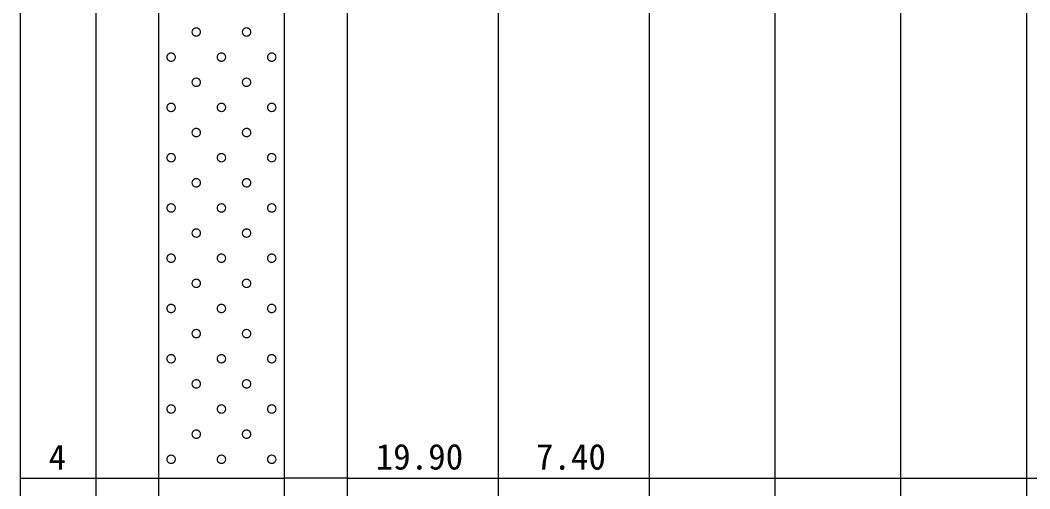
# Model space of a CAD drawing. Header units: inches. Extents: x -27 to 109, y -598 to 26.
# Drawn here: x 15.88 to 31.94, y -19.17 to -11.72 of the extents above; entities that cross this region are included whole.
import ezdxf

# ---------------------------------------------------------------- set-up
doc = ezdxf.new("R2010")
doc.units = ezdxf.units.IN
doc.header["$MEASUREMENT"] = 0
doc.layers.get('0').update_dxf_attribs({"lineweight": 0})
doc.styles.add('宋体', font='')
doc.styles.get('宋体').set_extended_font_data('宋体')

# ---------------------------------------------------------------- blocks, each defined once
blk = doc.blocks.new('lr_block_4')
at = {"color": 7, "const_width": 0.02}
for points in [[(18.748, -11.904), (18.746, -11.887), (18.739, -11.87), (18.729, -11.857), (18.715, -11.846), (18.699, -11.839), (18.682, -11.837), (18.664, -11.839), (18.648, -11.846), (18.634, -11.857), (18.624, -11.87), (18.617, -11.887), (18.615, -11.904), (18.617, -11.921), (18.624, -11.937), (18.634, -11.951), (18.648, -11.961), (18.664, -11.968), (18.682, -11.97), (18.699, -11.968), (18.715, -11.961), (18.729, -11.951), (18.739, -11.937), (18.746, -11.921), (18.748, -11.904)], [(19.548, -11.904), (19.546, -11.887), (19.539, -11.87), (19.529, -11.857), (19.515, -11.846), (19.499, -11.839), (19.482, -11.837), (19.464, -11.839), (19.448, -11.846), (19.434, -11.857), (19.424, -11.87), (19.417, -11.887), (19.415, -11.904), (19.417, -11.921), (19.424, -11.937), (19.434, -11.951), (19.448, -11.961), (19.464, -11.968), (19.482, -11.97), (19.499, -11.968), (19.515, -11.961), (19.529, -11.951), (19.539, -11.937), (19.546, -11.921), (19.548, -11.904)], [(18.348, -12.304), (18.346, -12.287), (18.339, -12.27), (18.329, -12.257), (18.315, -12.246), (18.299, -12.239), (18.282, -12.237), (18.264, -12.239), (18.248, -12.246), (18.234, -12.257), (18.224, -12.27), (18.217, -12.287), (18.215, -12.304), (18.217, -12.321), (18.224, -12.337), (18.234, -12.351), (18.248, -12.361), (18.264, -12.368), (18.282, -12.37), (18.299, -12.368), (18.315, -12.361), (18.329, -12.351), (18.339, -12.337), (18.346, -12.321), (18.348, -12.304)], [(19.148, -12.304), (19.146, -12.287), (19.139, -12.27), (19.129, -12.257), (19.115, -12.246), (19.099, -12.239), (19.082, -12.237), (19.064, -12.239), (19.048, -12.246), (19.034, -12.257), (19.024, -12.27), (19.017, -12.287), (19.015, -12.304), (19.017, -12.321), (19.024, -12.337), (19.034, -12.351), (19.048, -12.361), (19.064, -12.368), (19.082, -12.37), (19.099, -12.368), (19.115, -12.361), (19.129, -12.351), (19.139, -12.337), (19.146, -12.321), (19.148, -12.304)], [(19.948, -12.304), (19.946, -12.287), (19.939, -12.27), (19.929, -12.257), (19.915, -12.246), (19.899, -12.239), (19.882, -12.237), (19.864, -12.239), (19.848, -12.246), (19.834, -12.257), (19.824, -12.27), (19.817, -12.287), (19.815, -12.304), (19.817, -12.321), (19.824, -12.337), (19.834, -12.351), (19.848, -12.361), (19.864, -12.368), (19.882, -12.37), (19.899, -12.368), (19.915, -12.361), (19.929, -12.351), (19.939, -12.337), (19.946, -12.321), (19.948, -12.304)], [(18.748, -12.704), (18.746, -12.687), (18.739, -12.67), (18.729, -12.657), (18.715, -12.646), (18.699, -12.639), (18.682, -12.637), (18.664, -12.639), (18.648, -12.646), (18.634, -12.657), (18.624, -12.67), (18.617, -12.687), (18.615, -12.704), (18.617, -12.721), (18.624, -12.737), (18.634, -12.751), (18.648, -12.761), (18.664, -12.768), (18.682, -12.77), (18.699, -12.768), (18.715, -12.761), (18.729, -12.751), (18.739, -12.737), (18.746, -12.721), (18.748, -12.704)], [(19.548, -12.704), (19.546, -12.687), (19.539, -12.67), (19.529, -12.657), (19.515, -12.646), (19.499, -12.639), (19.482, -12.637), (19.464, -12.639), (19.448, -12.646), (19.434, -12.657), (19.424, -12.67), (19.417, -12.687), (19.415, -12.704), (19.417, -12.721), (19.424, -12.737), (19.434, -12.751), (19.448, -12.761), (19.464, -12.768), (19.482, -12.77), (19.499, -12.768), (19.515, -12.761), (19.529, -12.751), (19.539, -12.737), (19.546, -12.721), (19.548, -12.704)], [(18.348, -13.104), (18.346, -13.087), (18.339, -13.07), (18.329, -13.057), (18.315, -13.046), (18.299, -13.039), (18.282, -13.037), (18.264, -13.039), (18.248, -13.046), (18.234, -13.057), (18.224, -13.07), (18.217, -13.087), (18.215, -13.104), (18.217, -13.121), (18.224, -13.137), (18.234, -13.151), (18.248, -13.161), (18.264, -13.168), (18.282, -13.17), (18.299, -13.168), (18.315, -13.161), (18.329, -13.151), (18.339, -13.137), (18.346, -13.121), (18.348, -13.104)], [(19.148, -13.104), (19.146, -13.087), (19.139, -13.07), (19.129, -13.057), (19.115, -13.046), (19.099, -13.039), (19.082, -13.037), (19.064, -13.039), (19.048, -13.046), (19.034, -13.057), (19.024, -13.07), (19.017, -13.087), (19.015, -13.104), (19.017, -13.121), (19.024, -13.137), (19.034, -13.151), (19.048, -13.161), (19.064, -13.168), (19.082, -13.17), (19.099, -13.168), (19.115, -13.161), (19.129, -13.151), (19.139, -13.137), (19.146, -13.121), (19.148, -13.104)], [(19.948, -13.104), (19.946, -13.087), (19.939, -13.07), (19.929, -13.057), (19.915, -13.046), (19.899, -13.039), (19.882, -13.037), (19.864, -13.039), (19.848, -13.046), (19.834, -13.057), (19.824, -13.07), (19.817, -13.087), (19.815, -13.104), (19.817, -13.121), (19.824, -13.137), (19.834, -13.151), (19.848, -13.161), (19.864, -13.168), (19.882, -13.17), (19.899, -13.168), (19.915, -13.161), (19.929, -13.151), (19.939, -13.137), (19.946, -13.121), (19.948, -13.104)], [(18.748, -13.504), (18.746, -13.487), (18.739, -13.47), (18.729, -13.457), (18.715, -13.446), (18.699, -13.439), (18.682, -13.437), (18.664, -13.439), (18.648, -13.446), (18.634, -13.457), (18.624, -13.47), (18.617, -13.487), (18.615, -13.504), (18.617, -13.521), (18.624, -13.537), (18.634, -13.551), (18.648, -13.561), (18.664, -13.568), (18.682, -13.57), (18.699, -13.568), (18.715, -13.561), (18.729, -13.551), (18.739, -13.537), (18.746, -13.521), (18.748, -13.504)], [(19.548, -13.504), (19.546, -13.487), (19.539, -13.47), (19.529, -13.457), (19.515, -13.446), (19.499, -13.439), (19.482, -13.437), (19.464, -13.439), (19.448, -13.446), (19.434, -13.457), (19.424, -13.47), (19.417, -13.487), (19.415, -13.504), (19.417, -13.521), (19.424, -13.537), (19.434, -13.551), (19.448, -13.561), (19.464, -13.568), (19.482, -13.57), (19.499, -13.568), (19.515, -13.561), (19.529, -13.551), (19.539, -13.537), (19.546, -13.521), (19.548, -13.504)], [(18.348, -13.904), (18.346, -13.887), (18.339, -13.87), (18.329, -13.857), (18.315, -13.846), (18.299, -13.839), (18.282, -13.837), (18.264, -13.839), (18.248, -13.846), (18.234, -13.857), (18.224, -13.87), (18.217, -13.887), (18.215, -13.904), (18.217, -13.921), (18.224, -13.937), (18.234, -13.951), (18.248, -13.961), (18.264, -13.968), (18.282, -13.97), (18.299, -13.968), (18.315, -13.961), (18.329, -13.951), (18.339, -13.937), (18.346, -13.921), (18.348, -13.904)], [(19.148, -13.904), (19.146, -13.887), (19.139, -13.87), (19.129, -13.857), (19.115, -13.846), (19.099, -13.839), (19.082, -13.837), (19.064, -13.839), (19.048, -13.846), (19.034, -13.857), (19.024, -13.87), (19.017, -13.887), (19.015, -13.904), (19.017, -13.921), (19.024, -13.937), (19.034, -13.951), (19.048, -13.961), (19.064, -13.968), (19.082, -13.97), (19.099, -13.968), (19.115, -13.961), (19.129, -13.951), (19.139, -13.937), (19.146, -13.921), (19.148, -13.904)], [(19.948, -13.904), (19.946, -13.887), (19.939, -13.87), (19.929, -13.857), (19.915, -13.846), (19.899, -13.839), (19.882, -13.837), (19.864, -13.839), (19.848, -13.846), (19.834, -13.857), (19.824, -13.87), (19.817, -13.887), (19.815, -13.904), (19.817, -13.921), (19.824, -13.937), (19.834, -13.951), (19.848, -13.961), (19.864, -13.968), (19.882, -13.97), (19.899, -13.968), (19.915, -13.961), (19.929, -13.951), (19.939, -13.937), (19.946, -13.921), (19.948, -13.904)], [(18.748, -14.304), (18.746, -14.287), (18.739, -14.27), (18.729, -14.257), (18.715, -14.246), (18.699, -14.239), (18.682, -14.237), (18.664, -14.239), (18.648, -14.246), (18.634, -14.257), (18.624, -14.27), (18.617, -14.287), (18.615, -14.304), (18.617, -14.321), (18.624, -14.337), (18.634, -14.351), (18.648, -14.361), (18.664, -14.368), (18.682, -14.37), (18.699, -14.368), (18.715, -14.361), (18.729, -14.351), (18.739, -14.337), (18.746, -14.321), (18.748, -14.304)], [(19.548, -14.304), (19.546, -14.287), (19.539, -14.27), (19.529, -14.257), (19.515, -14.246), (19.499, -14.239), (19.482, -14.237), (19.464, -14.239), (19.448, -14.246), (19.434, -14.257), (19.424, -14.27), (19.417, -14.287), (19.415, -14.304), (19.417, -14.321), (19.424, -14.337), (19.434, -14.351), (19.448, -14.361), (19.464, -14.368), (19.482, -14.37), (19.499, -14.368), (19.515, -14.361), (19.529, -14.351), (19.539, -14.337), (19.546, -14.321), (19.548, -14.304)], [(18.348, -14.704), (18.346, -14.687), (18.339, -14.67), (18.329, -14.657), (18.315, -14.646), (18.299, -14.639), (18.282, -14.637), (18.264, -14.639), (18.248, -14.646), (18.234, -14.657), (18.224, -14.67), (18.217, -14.687), (18.215, -14.704), (18.217, -14.721), (18.224, -14.737), (18.234, -14.751), (18.248, -14.761), (18.264, -14.768), (18.282, -14.77), (18.299, -14.768), (18.315, -14.761), (18.329, -14.751), (18.339, -14.737), (18.346, -14.721), (18.348, -14.704)], [(19.148, -14.704), (19.146, -14.687), (19.139, -14.67), (19.129, -14.657), (19.115, -14.646), (19.099, -14.639), (19.082, -14.637), (19.064, -14.639), (19.048, -14.646), (19.034, -14.657), (19.024, -14.67), (19.017, -14.687), (19.015, -14.704), (19.017, -14.721), (19.024, -14.737), (19.034, -14.751), (19.048, -14.761), (19.064, -14.768), (19.082, -14.77), (19.099, -14.768), (19.115, -14.761), (19.129, -14.751), (19.139, -14.737), (19.146, -14.721), (19.148, -14.704)], [(19.948, -14.704), (19.946, -14.687), (19.939, -14.67), (19.929, -14.657), (19.915, -14.646), (19.899, -14.639), (19.882, -14.637), (19.864, -14.639), (19.848, -14.646), (19.834, -14.657), (19.824, -14.67), (19.817, -14.687), (19.815, -14.704), (19.817, -14.721), (19.824, -14.737), (19.834, -14.751), (19.848, -14.761), (19.864, -14.768), (19.882, -14.77), (19.899, -14.768), (19.915, -14.761), (19.929, -14.751), (19.939, -14.737), (19.946, -14.721), (19.948, -14.704)], [(18.748, -15.104), (18.746, -15.087), (18.739, -15.07), (18.729, -15.057), (18.715, -15.046), (18.699, -15.039), (18.682, -15.037), (18.664, -15.039), (18.648, -15.046), (18.634, -15.057), (18.624, -15.07), (18.617, -15.087), (18.615, -15.104), (18.617, -15.121), (18.624, -15.137), (18.634, -15.151), (18.648, -15.161), (18.664, -15.168), (18.682, -15.17), (18.699, -15.168), (18.715, -15.161), (18.729, -15.151), (18.739, -15.137), (18.746, -15.121), (18.748, -15.104)], [(19.548, -15.104), (19.546, -15.087), (19.539, -15.07), (19.529, -15.057), (19.515, -15.046), (19.499, -15.039), (19.482, -15.037), (19.464, -15.039), (19.448, -15.046), (19.434, -15.057), (19.424, -15.07), (19.417, -15.087), (19.415, -15.104), (19.417, -15.121), (19.424, -15.137), (19.434, -15.151), (19.448, -15.161), (19.464, -15.168), (19.482, -15.17), (19.499, -15.168), (19.515, -15.161), (19.529, -15.151), (19.539, -15.137), (19.546, -15.121), (19.548, -15.104)], [(18.348, -15.504), (18.346, -15.487), (18.339, -15.47), (18.329, -15.457), (18.315, -15.446), (18.299, -15.439), (18.282, -15.437), (18.264, -15.439), (18.248, -15.446), (18.234, -15.457), (18.224, -15.47), (18.217, -15.487), (18.215, -15.504), (18.217, -15.521), (18.224, -15.537), (18.234, -15.551), (18.248, -15.561), (18.264, -15.568), (18.282, -15.57), (18.299, -15.568), (18.315, -15.561), (18.329, -15.551), (18.339, -15.537), (18.346, -15.521), (18.348, -15.504)], [(19.148, -15.504), (19.146, -15.487), (19.139, -15.47), (19.129, -15.457), (19.115, -15.446), (19.099, -15.439), (19.082, -15.437), (19.064, -15.439), (19.048, -15.446), (19.034, -15.457), (19.024, -15.47), (19.017, -15.487), (19.015, -15.504), (19.017, -15.521), (19.024, -15.537), (19.034, -15.551), (19.048, -15.561), (19.064, -15.568), (19.082, -15.57), (19.099, -15.568), (19.115, -15.561), (19.129, -15.551), (19.139, -15.537), (19.146, -15.521), (19.148, -15.504)], [(19.948, -15.504), (19.946, -15.487), (19.939, -15.47), (19.929, -15.457), (19.915, -15.446), (19.899, -15.439), (19.882, -15.437), (19.864, -15.439), (19.848, -15.446), (19.834, -15.457), (19.824, -15.47), (19.817, -15.487), (19.815, -15.504), (19.817, -15.521), (19.824, -15.537), (19.834, -15.551), (19.848, -15.561), (19.864, -15.568), (19.882, -15.57), (19.899, -15.568), (19.915, -15.561), (19.929, -15.551), (19.939, -15.537), (19.946, -15.521), (19.948, -15.504)], [(18.748, -15.904), (18.746, -15.887), (18.739, -15.87), (18.729, -15.857), (18.715, -15.846), (18.699, -15.839), (18.682, -15.837), (18.664, -15.839), (18.648, -15.846), (18.634, -15.857), (18.624, -15.87), (18.617, -15.887), (18.615, -15.904), (18.617, -15.921), (18.624, -15.937), (18.634, -15.951), (18.648, -15.961), (18.664, -15.968), (18.682, -15.97), (18.699, -15.968), (18.715, -15.961), (18.729, -15.951), (18.739, -15.937), (18.746, -15.921), (18.748, -15.904)], [(19.548, -15.904), (19.546, -15.887), (19.539, -15.87), (19.529, -15.857), (19.515, -15.846), (19.499, -15.839), (19.482, -15.837), (19.464, -15.839), (19.448, -15.846), (19.434, -15.857), (19.424, -15.87), (19.417, -15.887), (19.415, -15.904), (19.417, -15.921), (19.424, -15.937), (19.434, -15.951), (19.448, -15.961), (19.464, -15.968), (19.482, -15.97), (19.499, -15.968), (19.515, -15.961), (19.529, -15.951), (19.539, -15.937), (19.546, -15.921), (19.548, -15.904)], [(18.348, -16.304), (18.346, -16.287), (18.339, -16.27), (18.329, -16.257), (18.315, -16.246), (18.299, -16.239), (18.282, -16.237), (18.264, -16.239), (18.248, -16.246), (18.234, -16.257), (18.224, -16.27), (18.217, -16.287), (18.215, -16.304), (18.217, -16.321), (18.224, -16.337), (18.234, -16.351), (18.248, -16.361), (18.264, -16.368), (18.282, -16.37), (18.299, -16.368), (18.315, -16.361), (18.329, -16.351), (18.339, -16.337), (18.346, -16.321), (18.348, -16.304)], [(19.148, -16.304), (19.146, -16.287), (19.139, -16.27), (19.129, -16.257), (19.115, -16.246), (19.099, -16.239), (19.082, -16.237), (19.064, -16.239), (19.048, -16.246), (19.034, -16.257), (19.024, -16.27), (19.017, -16.287), (19.015, -16.304), (19.017, -16.321), (19.024, -16.337), (19.034, -16.351), (19.048, -16.361), (19.064, -16.368), (19.082, -16.37), (19.099, -16.368), (19.115, -16.361), (19.129, -16.351), (19.139, -16.337), (19.146, -16.321), (19.148, -16.304)], [(19.948, -16.304), (19.946, -16.287), (19.939, -16.27), (19.929, -16.257), (19.915, -16.246), (19.899, -16.239), (19.882, -16.237), (19.864, -16.239), (19.848, -16.246), (19.834, -16.257), (19.824, -16.27), (19.817, -16.287), (19.815, -16.304), (19.817, -16.321), (19.824, -16.337), (19.834, -16.351), (19.848, -16.361), (19.864, -16.368), (19.882, -16.37), (19.899, -16.368), (19.915, -16.361), (19.929, -16.351), (19.939, -16.337), (19.946, -16.321), (19.948, -16.304)], [(18.748, -16.704), (18.746, -16.687), (18.739, -16.67), (18.729, -16.657), (18.715, -16.646), (18.699, -16.639), (18.682, -16.637), (18.664, -16.639), (18.648, -16.646), (18.634, -16.657), (18.624, -16.67), (18.617, -16.687), (18.615, -16.704), (18.617, -16.721), (18.624, -16.737), (18.634, -16.751), (18.648, -16.761), (18.664, -16.768), (18.682, -16.77), (18.699, -16.768), (18.715, -16.761), (18.729, -16.751), (18.739, -16.737), (18.746, -16.721), (18.748, -16.704)], [(19.548, -16.704), (19.546, -16.687), (19.539, -16.67), (19.529, -16.657), (19.515, -16.646), (19.499, -16.639), (19.482, -16.637), (19.464, -16.639), (19.448, -16.646), (19.434, -16.657), (19.424, -16.67), (19.417, -16.687), (19.415, -16.704), (19.417, -16.721), (19.424, -16.737), (19.434, -16.751), (19.448, -16.761), (19.464, -16.768), (19.482, -16.77), (19.499, -16.768), (19.515, -16.761), (19.529, -16.751), (19.539, -16.737), (19.546, -16.721), (19.548, -16.704)], [(18.348, -17.104), (18.346, -17.087), (18.339, -17.07), (18.329, -17.057), (18.315, -17.046), (18.299, -17.039), (18.282, -17.037), (18.264, -17.039), (18.248, -17.046), (18.234, -17.057), (18.224, -17.07), (18.217, -17.087), (18.215, -17.104), (18.217, -17.121), (18.224, -17.137), (18.234, -17.151), (18.248, -17.161), (18.264, -17.168), (18.282, -17.17), (18.299, -17.168), (18.315, -17.161), (18.329, -17.151), (18.339, -17.137), (18.346, -17.121), (18.348, -17.104)], [(19.148, -17.104), (19.146, -17.087), (19.139, -17.07), (19.129, -17.057), (19.115, -17.046), (19.099, -17.039), (19.082, -17.037), (19.064, -17.039), (19.048, -17.046), (19.034, -17.057), (19.024, -17.07), (19.017, -17.087), (19.015, -17.104), (19.017, -17.121), (19.024, -17.137), (19.034, -17.151), (19.048, -17.161), (19.064, -17.168), (19.082, -17.17), (19.099, -17.168), (19.115, -17.161), (19.129, -17.151), (19.139, -17.137), (19.146, -17.121), (19.148, -17.104)], [(19.948, -17.104), (19.946, -17.087), (19.939, -17.07), (19.929, -17.057), (19.915, -17.046), (19.899, -17.039), (19.882, -17.037), (19.864, -17.039), (19.848, -17.046), (19.834, -17.057), (19.824, -17.07), (19.817, -17.087), (19.815, -17.104), (19.817, -17.121), (19.824, -17.137), (19.834, -17.151), (19.848, -17.161), (19.864, -17.168), (19.882, -17.17), (19.899, -17.168), (19.915, -17.161), (19.929, -17.151), (19.939, -17.137), (19.946, -17.121), (19.948, -17.104)], [(18.748, -17.504), (18.746, -17.487), (18.739, -17.47), (18.729, -17.457), (18.715, -17.446), (18.699, -17.439), (18.682, -17.437), (18.664, -17.439), (18.648, -17.446), (18.634, -17.457), (18.624, -17.47), (18.617, -17.487), (18.615, -17.504), (18.617, -17.521), (18.624, -17.537), (18.634, -17.551), (18.648, -17.561), (18.664, -17.568), (18.682, -17.57), (18.699, -17.568), (18.715, -17.561), (18.729, -17.551), (18.739, -17.537), (18.746, -17.521), (18.748, -17.504)], [(19.548, -17.504), (19.546, -17.487), (19.539, -17.47), (19.529, -17.457), (19.515, -17.446), (19.499, -17.439), (19.482, -17.437), (19.464, -17.439), (19.448, -17.446), (19.434, -17.457), (19.424, -17.47), (19.417, -17.487), (19.415, -17.504), (19.417, -17.521), (19.424, -17.537), (19.434, -17.551), (19.448, -17.561), (19.464, -17.568), (19.482, -17.57), (19.499, -17.568), (19.515, -17.561), (19.529, -17.551), (19.539, -17.537), (19.546, -17.521), (19.548, -17.504)], [(18.348, -17.904), (18.346, -17.887), (18.339, -17.87), (18.329, -17.857), (18.315, -17.846), (18.299, -17.839), (18.282, -17.837), (18.264, -17.839), (18.248, -17.846), (18.234, -17.857), (18.224, -17.87), (18.217, -17.887), (18.215, -17.904), (18.217, -17.921), (18.224, -17.937), (18.234, -17.951), (18.248, -17.961), (18.264, -17.968), (18.282, -17.97), (18.299, -17.968), (18.315, -17.961), (18.329, -17.951), (18.339, -17.937), (18.346, -17.921), (18.348, -17.904)], [(19.148, -17.904), (19.146, -17.887), (19.139, -17.87), (19.129, -17.857), (19.115, -17.846), (19.099, -17.839), (19.082, -17.837), (19.064, -17.839), (19.048, -17.846), (19.034, -17.857), (19.024, -17.87), (19.017, -17.887), (19.015, -17.904), (19.017, -17.921), (19.024, -17.937), (19.034, -17.951), (19.048, -17.961), (19.064, -17.968), (19.082, -17.97), (19.099, -17.968), (19.115, -17.961), (19.129, -17.951), (19.139, -17.937), (19.146, -17.921), (19.148, -17.904)], [(19.948, -17.904), (19.946, -17.887), (19.939, -17.87), (19.929, -17.857), (19.915, -17.846), (19.899, -17.839), (19.882, -17.837), (19.864, -17.839), (19.848, -17.846), (19.834, -17.857), (19.824, -17.87), (19.817, -17.887), (19.815, -17.904), (19.817, -17.921), (19.824, -17.937), (19.834, -17.951), (19.848, -17.961), (19.864, -17.968), (19.882, -17.97), (19.899, -17.968), (19.915, -17.961), (19.929, -17.951), (19.939, -17.937), (19.946, -17.921), (19.948, -17.904)], [(18.748, -18.304), (18.746, -18.287), (18.739, -18.27), (18.729, -18.257), (18.715, -18.246), (18.699, -18.239), (18.682, -18.237), (18.664, -18.239), (18.648, -18.246), (18.634, -18.257), (18.624, -18.27), (18.617, -18.287), (18.615, -18.304), (18.617, -18.321), (18.624, -18.337), (18.634, -18.351), (18.648, -18.361), (18.664, -18.368), (18.682, -18.37), (18.699, -18.368), (18.715, -18.361), (18.729, -18.351), (18.739, -18.337), (18.746, -18.321), (18.748, -18.304)], [(19.548, -18.304), (19.546, -18.287), (19.539, -18.27), (19.529, -18.257), (19.515, -18.246), (19.499, -18.239), (19.482, -18.237), (19.464, -18.239), (19.448, -18.246), (19.434, -18.257), (19.424, -18.27), (19.417, -18.287), (19.415, -18.304), (19.417, -18.321), (19.424, -18.337), (19.434, -18.351), (19.448, -18.361), (19.464, -18.368), (19.482, -18.37), (19.499, -18.368), (19.515, -18.361), (19.529, -18.351), (19.539, -18.337), (19.546, -18.321), (19.548, -18.304)], [(18.348, -18.704), (18.346, -18.687), (18.339, -18.67), (18.329, -18.657), (18.315, -18.646), (18.299, -18.639), (18.282, -18.637), (18.264, -18.639), (18.248, -18.646), (18.234, -18.657), (18.224, -18.67), (18.217, -18.687), (18.215, -18.704), (18.217, -18.721), (18.224, -18.737), (18.234, -18.751), (18.248, -18.761), (18.264, -18.768), (18.282, -18.77), (18.299, -18.768), (18.315, -18.761), (18.329, -18.751), (18.339, -18.737), (18.346, -18.721), (18.348, -18.704)], [(19.148, -18.704), (19.146, -18.687), (19.139, -18.67), (19.129, -18.657), (19.115, -18.646), (19.099, -18.639), (19.082, -18.637), (19.064, -18.639), (19.048, -18.646), (19.034, -18.657), (19.024, -18.67), (19.017, -18.687), (19.015, -18.704), (19.017, -18.721), (19.024, -18.737), (19.034, -18.751), (19.048, -18.761), (19.064, -18.768), (19.082, -18.77), (19.099, -18.768), (19.115, -18.761), (19.129, -18.751), (19.139, -18.737), (19.146, -18.721), (19.148, -18.704)], [(19.948, -18.704), (19.946, -18.687), (19.939, -18.67), (19.929, -18.657), (19.915, -18.646), (19.899, -18.639), (19.882, -18.637), (19.864, -18.639), (19.848, -18.646), (19.834, -18.657), (19.824, -18.67), (19.817, -18.687), (19.815, -18.704), (19.817, -18.721), (19.824, -18.737), (19.834, -18.751), (19.848, -18.761), (19.864, -18.768), (19.882, -18.77), (19.899, -18.768), (19.915, -18.761), (19.929, -18.751), (19.939, -18.737), (19.946, -18.721), (19.948, -18.704)]]:
    blk.add_lwpolyline(points, dxfattribs=at)

msp = doc.modelspace()

# ---------------------------------------------------------------- linework, layer by layer
at = {"linetype": 'Continuous', "lineweight": 15}
for p, q in [((15.882, 0.896), (15.882, -567.184)), ((17.082, 0.896), (17.082, -567.184)), ((21.082, 0.896), (21.082, -567.184)), ((23.482, 0.896), (23.482, -567.184)), ((25.882, 0.896), (25.882, -567.184)), ((27.882, 0.896), (27.882, -567.184)), ((29.882, 0.896), (29.882, -567.184)), ((31.882, 0.896), (31.882, -567.184)), ((18.082, -11.604), (18.082, -19.004)), ((20.082, -11.604), (20.082, -19.004)), ((15.882, -19.004), (17.082, -19.004)), ((17.082, -19.004), (18.082, -19.004)), ((18.082, -19.004), (20.082, -19.004)), ((18.082, -19.004), (18.082, -28.904)), ((21.082, -19.004), (20.082, -19.004)), ((20.082, -19.004), (20.082, -28.904)), ((21.082, -19.004), (23.482, -19.004)), ((23.482, -19.004), (25.882, -19.004)), ((25.882, -19.004), (27.882, -19.004)), ((27.882, -19.004), (29.882, -19.004)), ((29.882, -19.004), (31.882, -19.004)), ((31.882, -19.004), (35.882, -19.004))]:
    msp.add_line(p, q, dxfattribs=at)

# ---------------------------------------------------------------- block references
at = {"color": 7}
msp.add_blockref('lr_block_4', (0, 0), dxfattribs=at)

# ---------------------------------------------------------------- texts
at = {"style": '宋体'}
for s, height, p in [('19.90', 0.4092, (21.534, -18.867)), ('7.40', 0.4092, (24.083, -18.867)), ('4', 0.4, (16.335, -18.87))]:
    msp.add_text(s, height=height, dxfattribs=at).set_placement(p)

doc.saveas('drawing.dxf')
